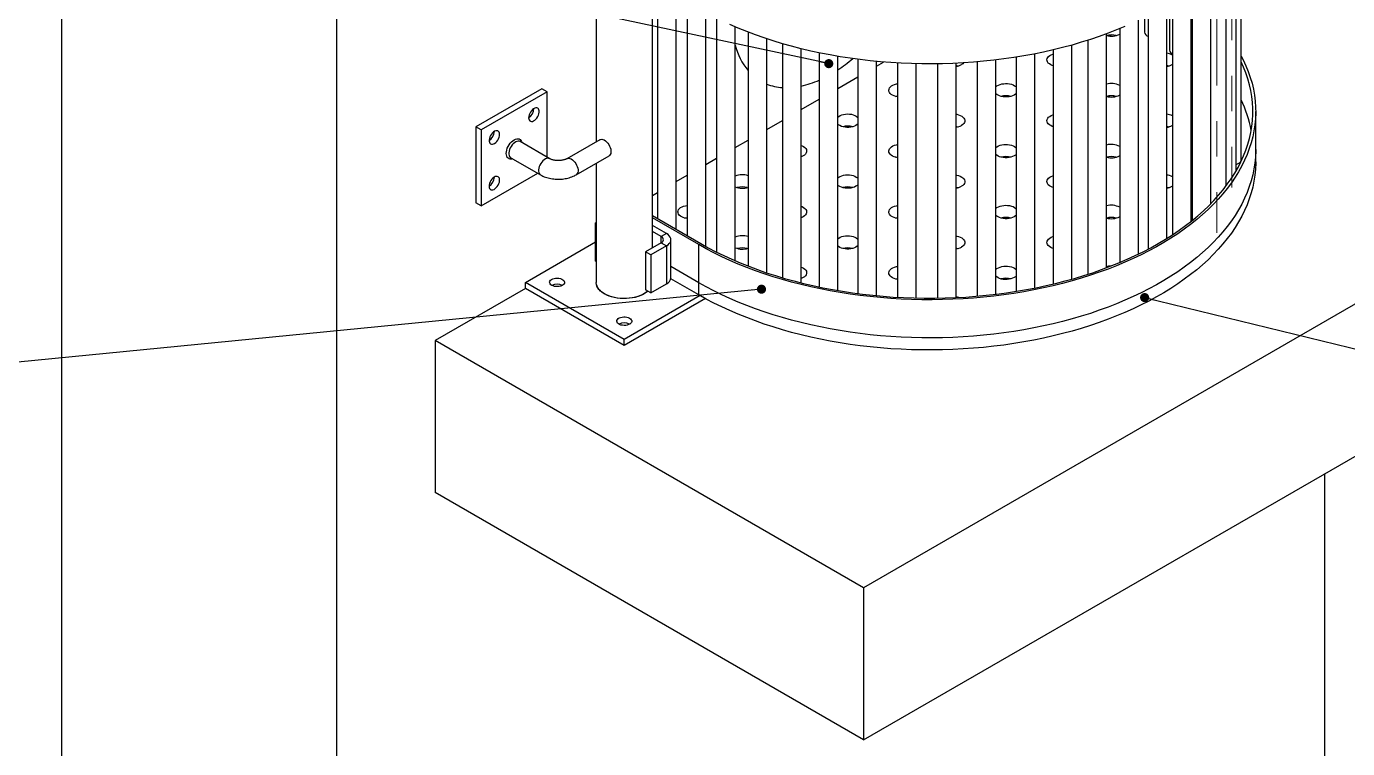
# Model space of a CAD drawing. Header units: millimetres. Extents: x 15 to 1274, y -314 to 292.
# Drawn here: x 117.5 to 212, y 101.3 to 153 of the extents above; entities that cross this region are included whole.
import ezdxf

# ---------------------------------------------------------------- set-up
doc = ezdxf.new("R2010")
doc.units = ezdxf.units.MM
doc.linetypes.add('CENTERX2', pattern=[20.32, 12.7, -2.54, 2.54, -2.54])
doc.layers.add('BOLD', color=7, linetype='Continuous', lineweight=25)
doc.dimstyles.new('SLDDIMSTYLE0', dxfattribs={"dimtxt": 0.18, "dimasz": 0.651282, "dimexe": 0, "dimexo": 0.0625, "dimgap": 0, "dimtad": 0, "dimtih": 1, "dimtoh": 1, "dimdec": 0, "dimrnd": 1e-09, "dimzin": 0, "dimdsep": 46, "dimtxsty": 'Standard', "dimblk1": 'DOT', "dimblk2": 'DOT', "dimsah": 1, "dimcen": 0.09, "dimadec": 0, "dimazin": 0, "dimtfac": 0.651282, "dimtdec": 0, "dimtofl": 0, "dimtmove": 0, "dimatfit": 3, "dimldrblk": 'DOT', "dimfxl": 1, "dimfrac": 2, "dimtolj": 1, "dimtzin": 0, "dimarcsym": 0})

# ---------------------------------------------------------------- blocks, each defined once
blk = doc.blocks.new('_Dot')
at = {"color": 0, "linetype": 'ByBlock', "lineweight": -2}
blk.add_line((-0.5, 0), (-1, 0), dxfattribs=at)
at = {"color": 0, "linetype": 'ByBlock', "const_width": 0.5}
blk.add_lwpolyline([(-0.25, 0, 1), (0.25, 0, 1)], format="xyb", close=True, dxfattribs=at)

msp = doc.modelspace()

# ---------------------------------------------------------------- linework, layer by layer
at = {"color": 7, "linetype": 'Continuous', "lineweight": 25}
for p, q in [((120.029, 205.84), (120.029, 69.75)), ((139.686, 194.492), (139.686, 58.402)), ((158.27, 170.428), (158.27, 144.75)), ((204.41, 143.469), (204.41, 159.818)), ((204.056, 142.684), (204.056, 159.207)), ((203.33, 141.59), (203.33, 158.182)), ((202.244, 140.333), (202.244, 156.977)), ((163.994, 138.486), (163.994, 155.197)), ((200.818, 139.055), (200.818, 155.735)), ((200.911, 155.807), (200.911, 139.129)), ((162.29, 137.156), (162.29, 154.14)), ((162.661, 154.354), (162.661, 139.255)), ((164.782, 154.743), (164.782, 138.031)), ((199.077, 137.832), (199.077, 154.539)), ((199.278, 154.663), (199.278, 151.295)), ((199.485, 154.795), (199.485, 138.093)), ((166.115, 137.265), (166.115, 153.981)), ((166.887, 153.58), (166.887, 136.858)), ((197.05, 136.715), (197.05, 153.439)), ((197.498, 153.66), (197.498, 152.591)), ((197.743, 153.786), (197.743, 137.067)), ((168.22, 136.234), (168.22, 152.965)), ((169.131, 152.594), (169.131, 135.858)), ((194.774, 135.735), (194.774, 152.473)), ((194.98, 152.39), (195.126, 152.306)), ((195.717, 152.843), (195.717, 136.111)), ((170.465, 135.374), (170.465, 152.115)), ((171.592, 151.764), (171.592, 135.018)), ((172.925, 134.656), (172.925, 151.405)), ((190.954, 151.322), (190.954, 134.571)), ((192.288, 134.919), (192.288, 151.665)), ((193.44, 152.011), (193.44, 135.268)), ((174.224, 151.11), (174.224, 134.358)), ((175.558, 134.105), (175.558, 150.86)), ((176.983, 150.647), (176.983, 133.89)), ((178.317, 133.738), (178.317, 150.497)), ((178.317, 150.163), (178.818, 150.452)), ((179.82, 150.382), (179.82, 133.623)), ((181.154, 133.569), (181.154, 150.328)), ((182.686, 150.321), (182.686, 133.561)), ((184.019, 133.603), (184.019, 150.362)), ((185.529, 150.462), (185.529, 133.704)), ((186.863, 133.842), (186.863, 150.599)), ((188.302, 150.8), (188.302, 134.044)), ((189.635, 134.283), (189.635, 151.036)), ((175.558, 148.57), (176.983, 149.393)), ((154.38, 148.538), (149.666, 145.817)), ((154.757, 148.32), (154.38, 148.538)), ((154.757, 148.32), (150.043, 145.599)), ((154.757, 143.647), (154.757, 148.32)), ((172.925, 147.05), (174.224, 147.8)), ((195.717, 148.098), (195.708, 148.093)), ((205.446, 144.19), (205.446, 146.912)), ((150.043, 145.599), (149.666, 145.817)), ((149.666, 145.817), (149.666, 140.373)), ((150.043, 145.599), (150.043, 140.156)), ((170.465, 145.63), (171.592, 146.281)), ((154.949, 143.536), (152.828, 144.761)), ((158.525, 144.897), (156.168, 143.536)), ((168.22, 144.334), (169.131, 144.86)), ((233.967, 145.496), (177.399, 112.84)), ((156.835, 142.382), (159.192, 143.742)), ((195.717, 143.744), (195.708, 143.739)), ((205.446, 143.319), (205.446, 144.19)), ((152.161, 143.606), (154.282, 142.382)), ((158.27, 143.21), (158.27, 134.688)), ((166.115, 143.119), (166.887, 143.564)), ((150.043, 140.156), (154.091, 142.492)), ((163.994, 141.895), (164.782, 142.349)), ((162.29, 140.911), (162.661, 141.125)), ((150.043, 140.156), (149.666, 140.373)), ((158.212, 138.938), (158.27, 138.971)), ((158.212, 138.938), (158.27, 138.905)), ((158.212, 136.217), (158.212, 138.938)), ((162.29, 139.469), (165.755, 137.469)), ((165.613, 137.387), (162.29, 139.306)), ((195.717, 139.389), (195.708, 139.384)), ((163.304, 138.176), (162.29, 138.762)), ((162.926, 137.959), (162.29, 138.326)), ((163.304, 138.176), (162.926, 137.959)), ((153.208, 134.688), (158.212, 137.577)), ((162.926, 137.523), (161.795, 136.87)), ((163.304, 137.305), (162.172, 136.652)), ((162.926, 137.523), (163.304, 137.305)), ((163.304, 137.305), (163.304, 134.584)), ((163.616, 135.019), (163.616, 137.741)), ((165.613, 134.665), (165.613, 137.387)), ((158.212, 136.217), (158.27, 136.184)), ((162.172, 136.652), (161.795, 136.87)), ((161.795, 136.87), (161.795, 134.148)), ((162.172, 136.652), (162.172, 133.931)), ((165.613, 134.665), (163.616, 135.819)), ((153.208, 134.253), (146.757, 130.529)), ((153.208, 134.253), (153.208, 134.688)), ((160.28, 130.606), (153.208, 134.688)), ((160.28, 130.171), (153.208, 134.253)), ((162.172, 133.931), (163.304, 134.584)), ((165.613, 133.794), (163.61, 134.951)), ((165.613, 133.794), (165.613, 134.665)), ((177.399, 101.953), (233.967, 134.609)), ((165.708, 133.74), (160.28, 130.606)), ((166.092, 133.526), (160.28, 130.171)), ((162.172, 133.931), (161.795, 134.148)), ((146.757, 130.529), (146.757, 119.642)), ((177.399, 112.84), (146.757, 130.529)), ((160.28, 130.171), (160.28, 130.606)), ((210.397, 99.222), (210.397, 121.002)), ((177.399, 101.953), (146.757, 119.642)), ((177.399, 112.84), (177.399, 101.953))]:
    msp.add_line(p, q, dxfattribs=at)
at = {"color": 8, "linetype": 'Continuous', "lineweight": 25}
msp.add_line((162.926, 137.523), (162.926, 137.959), dxfattribs=at)
at = {"color": 7, "linetype": 'Continuous', "lineweight": 25, "flags": 128}
for points in [[(196.096, 153.004), (195.496, 152.753), (194.883, 152.514), (194.257, 152.285), (193.619, 152.069), (192.969, 151.864), (192.308, 151.671), (191.637, 151.49), (190.956, 151.322), (190.267, 151.166), (189.569, 151.023), (188.864, 150.893), (188.152, 150.776), (187.434, 150.672), (186.71, 150.581), (185.982, 150.504), (185.25, 150.439), (184.515, 150.389), (183.777, 150.351), (183.038, 150.328), (182.298, 150.318), (181.557, 150.321), (180.818, 150.338), (180.079, 150.368), (179.343, 150.412), (178.609, 150.47), (177.879, 150.541), (177.153, 150.625), (176.432, 150.722), (175.717, 150.833), (175.008, 150.957), (174.306, 151.093), (173.613, 151.243), (172.927, 151.405), (172.252, 151.579), (171.586, 151.766), (170.93, 151.965), (170.286, 152.176), (169.654, 152.398), (169.034, 152.632), (168.428, 152.877), (167.835, 153.133)], [(204.41, 150.881), (204.552, 150.604), (204.744, 150.191), (204.913, 149.775), (205.059, 149.356), (205.181, 148.935), (205.281, 148.511), (205.357, 148.086), (205.41, 147.66), (205.439, 147.233), (205.445, 146.805), (205.428, 146.378), (205.387, 145.951), (205.322, 145.525), (205.234, 145.101), (205.123, 144.678), (204.989, 144.258), (204.831, 143.84), (204.651, 143.426), (204.448, 143.015), (204.223, 142.607), (203.975, 142.205), (203.705, 141.807), (203.414, 141.414), (203.101, 141.026), (202.767, 140.645), (202.412, 140.27), (202.037, 139.901), (201.641, 139.54), (201.226, 139.186), (200.792, 138.84), (200.339, 138.502), (199.867, 138.172), (199.378, 137.851), (198.872, 137.54), (198.348, 137.237), (197.808, 136.945), (197.252, 136.662), (196.681, 136.39), (196.096, 136.129), (195.496, 135.878), (194.883, 135.638), (194.257, 135.41), (193.619, 135.194), (192.969, 134.989), (192.308, 134.796), (191.637, 134.615), (190.956, 134.447), (190.267, 134.291), (189.569, 134.148), (188.864, 134.018), (188.152, 133.901), (187.434, 133.797), (186.71, 133.706), (185.982, 133.628), (185.25, 133.564), (184.515, 133.514), (183.777, 133.476), (183.038, 133.453), (182.298, 133.442), (181.557, 133.446), (180.818, 133.463), (180.079, 133.493), (179.343, 133.537), (178.609, 133.595), (177.879, 133.666), (177.153, 133.75), (176.432, 133.847), (175.717, 133.958), (175.008, 134.082), (174.306, 134.218), (173.613, 134.368), (172.927, 134.53), (172.252, 134.704), (171.586, 134.891), (170.93, 135.09), (170.286, 135.3), (169.654, 135.523), (169.034, 135.757), (168.428, 136.002), (167.835, 136.258), (167.257, 136.525), (166.693, 136.802), (166.145, 137.09), (165.613, 137.387)], [(165.755, 137.469), (166.288, 137.171), (166.837, 136.883), (167.401, 136.606), (167.981, 136.339), (168.575, 136.083), (169.183, 135.838), (169.805, 135.604), (170.439, 135.382), (171.085, 135.172), (171.743, 134.974), (172.411, 134.789), (173.089, 134.615), (173.776, 134.455), (174.472, 134.307), (175.176, 134.172), (175.887, 134.05), (176.604, 133.942), (177.327, 133.846), (178.055, 133.764), (178.787, 133.696), (179.523, 133.641), (180.261, 133.6), (181.001, 133.573), (181.742, 133.559), (182.483, 133.559), (183.225, 133.573), (183.965, 133.6), (184.703, 133.641), (185.438, 133.696), (186.17, 133.764), (186.898, 133.846), (187.621, 133.942), (188.338, 134.05), (189.049, 134.172), (189.753, 134.307), (190.449, 134.455), (191.136, 134.615), (191.814, 134.789), (192.483, 134.974), (193.14, 135.172), (193.786, 135.382), (194.42, 135.604), (195.042, 135.838), (195.65, 136.083), (196.244, 136.339), (196.824, 136.606), (197.389, 136.883), (197.938, 137.171), (198.47, 137.469), (198.986, 137.776), (199.485, 138.093), (199.966, 138.419), (200.428, 138.754), (200.871, 139.097), (201.296, 139.448), (201.7, 139.807), (202.085, 140.173), (202.449, 140.546), (202.792, 140.926), (203.113, 141.311), (203.413, 141.703), (203.692, 142.099), (203.948, 142.501), (204.181, 142.908), (204.392, 143.318), (204.581, 143.732), (204.746, 144.149), (204.887, 144.57), (205.006, 144.992), (205.101, 145.417), (205.172, 145.843), (205.219, 146.27), (205.243, 146.698), (205.243, 147.126), (205.219, 147.554), (205.172, 147.981), (205.101, 148.407), (205.006, 148.832), (204.887, 149.254), (204.746, 149.675), (204.581, 150.092), (204.41, 150.47)], [(184.547, 150.391), (184.486, 150.332), (184.394, 150.27)], [(190.954, 150.186), (190.896, 150.206), (190.784, 150.256), (190.688, 150.316), (190.612, 150.384), (190.556, 150.459), (190.523, 150.539), (190.514, 150.62), (190.529, 150.701), (190.568, 150.78), (190.629, 150.853), (190.711, 150.92), (190.81, 150.978), (190.926, 151.025), (190.954, 151.034)], [(184.019, 150.204), (184.066, 150.196), (184.159, 150.174)], [(199.077, 150.208), (199.151, 150.196), (199.244, 150.174)], [(179.82, 147.968), (179.707, 147.99), (179.582, 148.029), (179.47, 148.079), (179.375, 148.139), (179.298, 148.207), (179.242, 148.282), (179.21, 148.362), (179.201, 148.443), (179.216, 148.524), (179.254, 148.603), (179.315, 148.676), (179.397, 148.743), (179.497, 148.801), (179.612, 148.848), (179.74, 148.883), (179.82, 148.898)], [(186.863, 148.681), (186.939, 148.743), (187.039, 148.801), (187.155, 148.848), (187.282, 148.883), (187.418, 148.905), (187.559, 148.914), (187.7, 148.909), (187.837, 148.89), (187.967, 148.858), (188.086, 148.814), (188.19, 148.758), (188.277, 148.694), (188.302, 148.67)], [(179.68, 147.997), (179.74, 148.012), (179.82, 148.027)], [(188.166, 148.093), (188.058, 148.04), (187.936, 147.999), (187.803, 147.97), (187.665, 147.955), (187.523, 147.953), (187.384, 147.965), (187.249, 147.99), (187.125, 148.029), (187.013, 148.079), (186.917, 148.139), (186.863, 148.184)], [(188.302, 148.196), (188.257, 148.155), (188.166, 148.093)], [(153.437, 146.47), (153.446, 146.381), (153.472, 146.307), (153.514, 146.251), (153.57, 146.215), (153.638, 146.201), (153.713, 146.21), (153.794, 146.241), (153.875, 146.293), (153.954, 146.363), (154.026, 146.449), (154.088, 146.546), (154.137, 146.65), (154.172, 146.755), (154.189, 146.857), (154.189, 146.951), (154.172, 147.033), (154.137, 147.099), (154.088, 147.145), (154.026, 147.17), (153.954, 147.173), (153.875, 147.152), (153.794, 147.111), (153.713, 147.049), (153.638, 146.97), (153.57, 146.878), (153.514, 146.778), (153.472, 146.673), (153.446, 146.568), (153.437, 146.47)], [(175.558, 146.512), (175.626, 146.566), (175.726, 146.624), (175.841, 146.671), (175.968, 146.706), (176.104, 146.728), (176.245, 146.737), (176.386, 146.732), (176.524, 146.713), (176.654, 146.681), (176.772, 146.636), (176.876, 146.581), (176.963, 146.517), (176.983, 146.497)], [(184.019, 146.721), (184.066, 146.713), (184.196, 146.681), (184.315, 146.636), (184.419, 146.581), (184.505, 146.517), (184.572, 146.445), (184.616, 146.367), (184.637, 146.286), (184.634, 146.205), (184.607, 146.125), (184.557, 146.048), (184.486, 145.978), (184.394, 145.916)], [(190.954, 145.832), (190.896, 145.852), (190.784, 145.901), (190.688, 145.962), (190.612, 146.03), (190.556, 146.105), (190.523, 146.185), (190.514, 146.266), (190.529, 146.347), (190.568, 146.426), (190.629, 146.499), (190.711, 146.566), (190.81, 146.624), (190.926, 146.671), (190.954, 146.68)], [(151.363, 145.272), (151.354, 145.361), (151.328, 145.435), (151.286, 145.492), (151.23, 145.528), (151.162, 145.541), (151.087, 145.533), (151.006, 145.501), (150.925, 145.449), (150.846, 145.379), (150.774, 145.293), (150.712, 145.196), (150.663, 145.093), (150.628, 144.987), (150.611, 144.885), (150.611, 144.791), (150.628, 144.709), (150.663, 144.644), (150.712, 144.597), (150.774, 144.572), (150.846, 144.57), (150.925, 144.59), (151.006, 144.632), (151.087, 144.693), (151.162, 144.772), (151.23, 144.864), (151.286, 144.964), (151.328, 145.069), (151.354, 145.174), (151.363, 145.272)], [(176.852, 145.916), (176.744, 145.863), (176.622, 145.822), (176.49, 145.793), (176.351, 145.777), (176.21, 145.776), (176.07, 145.788), (175.936, 145.813), (175.811, 145.852), (175.699, 145.901), (175.603, 145.962), (175.558, 145.999)], [(176.983, 146.014), (176.943, 145.978), (176.852, 145.916)], [(184.019, 145.85), (184.066, 145.842), (184.159, 145.82)], [(199.077, 145.854), (199.151, 145.842), (199.244, 145.82)], [(158.525, 144.897), (158.585, 144.921), (158.662, 144.928), (158.747, 144.913), (158.836, 144.876), (158.925, 144.82), (159.012, 144.745), (159.094, 144.655), (159.167, 144.553), (159.229, 144.442), (159.277, 144.327), (159.311, 144.212), (159.328, 144.1), (159.328, 143.997), (159.311, 143.905), (159.277, 143.828), (159.229, 143.769), (159.192, 143.742)], [(205.446, 144.19), (205.445, 144.083), (205.428, 143.656), (205.387, 143.229), (205.322, 142.803), (205.234, 142.379), (205.123, 141.956), (204.989, 141.536), (204.831, 141.118), (204.651, 140.704), (204.448, 140.293), (204.223, 139.886), (203.975, 139.483), (203.705, 139.085), (203.414, 138.692), (203.101, 138.305), (202.767, 137.923), (202.412, 137.548), (202.037, 137.179), (201.641, 136.818), (201.226, 136.464), (200.792, 136.118), (200.339, 135.78), (199.867, 135.45), (199.378, 135.129), (198.872, 134.818), (198.348, 134.516), (197.808, 134.223), (197.252, 133.941), (196.681, 133.668), (196.096, 133.407), (195.496, 133.156), (194.883, 132.917), (194.257, 132.688), (193.619, 132.472), (192.969, 132.267), (192.308, 132.074), (191.637, 131.893), (190.956, 131.725), (190.267, 131.569), (189.569, 131.426), (188.864, 131.296), (188.152, 131.179), (187.434, 131.075), (186.71, 130.984), (185.982, 130.907), (185.25, 130.842), (184.515, 130.792), (183.777, 130.754), (183.038, 130.731), (182.298, 130.721), (181.557, 130.724), (180.818, 130.741), (180.079, 130.771), (179.343, 130.815), (178.609, 130.873), (177.879, 130.944), (177.153, 131.028), (176.432, 131.125), (175.717, 131.236), (175.008, 131.36), (174.306, 131.496), (173.613, 131.646), (172.927, 131.808), (172.252, 131.982), (171.586, 132.169), (170.93, 132.368), (170.286, 132.579), (169.654, 132.801), (169.034, 133.035), (168.428, 133.28), (167.835, 133.536), (167.257, 133.803), (166.693, 134.08), (166.145, 134.368), (165.613, 134.665)], [(205.446, 144.19), (205.445, 144.083), (205.428, 143.656), (205.387, 143.229), (205.322, 142.803), (205.234, 142.379), (205.123, 141.956), (204.989, 141.536), (204.831, 141.118), (204.651, 140.704), (204.448, 140.293), (204.223, 139.886), (203.975, 139.483), (203.705, 139.085), (203.414, 138.692), (203.101, 138.305), (202.767, 137.923), (202.412, 137.548), (202.037, 137.179), (201.641, 136.818), (201.226, 136.464), (200.792, 136.118), (200.339, 135.78), (199.867, 135.45), (199.378, 135.129), (198.872, 134.818), (198.348, 134.516), (197.808, 134.223), (197.252, 133.941), (196.681, 133.668), (196.096, 133.407), (195.496, 133.156), (194.883, 132.917), (194.257, 132.688), (193.619, 132.472), (192.969, 132.267), (192.308, 132.074), (191.637, 131.893), (190.956, 131.725), (190.267, 131.569), (189.569, 131.426), (188.864, 131.296), (188.152, 131.179), (187.434, 131.075), (186.71, 130.984), (185.982, 130.907), (185.25, 130.842), (184.515, 130.792), (183.777, 130.754), (183.038, 130.731), (182.298, 130.721), (181.557, 130.724), (180.818, 130.741), (180.079, 130.771), (179.343, 130.815), (178.609, 130.873), (177.879, 130.944), (177.153, 131.028), (176.432, 131.125), (175.717, 131.236), (175.008, 131.36), (174.306, 131.496), (173.613, 131.646), (172.927, 131.808), (172.252, 131.982), (171.586, 132.169), (170.93, 132.368), (170.286, 132.579), (169.654, 132.801), (169.034, 133.035), (168.428, 133.28), (167.835, 133.536), (167.257, 133.803), (166.693, 134.08), (166.145, 134.368), (165.613, 134.665)], [(172.925, 144.49), (173.001, 144.459), (173.105, 144.404), (173.192, 144.34), (173.258, 144.268), (173.302, 144.19), (173.323, 144.109), (173.32, 144.028), (173.293, 143.948), (173.243, 143.871), (173.172, 143.801), (173.081, 143.739)], [(173.081, 143.739), (172.973, 143.686), (172.925, 143.668)], [(179.82, 143.614), (179.707, 143.636), (179.582, 143.675), (179.47, 143.724), (179.375, 143.784), (179.298, 143.853), (179.242, 143.928), (179.21, 144.007), (179.201, 144.089), (179.216, 144.17), (179.254, 144.249), (179.315, 144.322), (179.397, 144.389), (179.497, 144.446), (179.612, 144.494), (179.74, 144.529), (179.82, 144.544)], [(179.68, 143.643), (179.74, 143.658), (179.82, 143.673)], [(186.863, 144.327), (186.939, 144.389), (187.039, 144.446), (187.155, 144.494), (187.282, 144.529), (187.418, 144.551), (187.559, 144.56), (187.7, 144.554), (187.837, 144.536), (187.967, 144.504), (188.086, 144.459), (188.19, 144.404), (188.277, 144.34), (188.302, 144.316)], [(188.166, 143.739), (188.058, 143.686), (187.936, 143.645), (187.803, 143.616), (187.665, 143.6), (187.523, 143.599), (187.384, 143.611), (187.249, 143.636), (187.125, 143.675), (187.013, 143.724), (186.917, 143.784), (186.863, 143.83)], [(188.302, 143.842), (188.257, 143.801), (188.166, 143.739)], [(205.446, 143.319), (205.445, 143.212), (205.428, 142.785), (205.387, 142.358), (205.322, 141.932), (205.234, 141.508), (205.123, 141.085), (204.989, 140.665), (204.831, 140.247), (204.651, 139.833), (204.448, 139.422), (204.223, 139.015), (203.975, 138.612), (203.705, 138.214), (203.414, 137.821), (203.101, 137.434), (202.767, 137.052), (202.412, 136.677), (202.037, 136.308), (201.641, 135.947), (201.226, 135.593), (200.792, 135.247), (200.339, 134.909), (199.867, 134.579), (199.378, 134.258), (198.872, 133.947), (198.348, 133.645), (197.808, 133.352), (197.252, 133.07), (196.681, 132.797), (196.096, 132.536), (195.496, 132.285), (194.883, 132.046), (194.257, 131.817), (193.619, 131.601), (192.969, 131.396), (192.308, 131.203), (191.637, 131.022), (190.956, 130.854), (190.267, 130.698), (189.569, 130.555), (188.864, 130.425), (188.152, 130.308), (187.434, 130.204), (186.71, 130.113), (185.982, 130.036), (185.25, 129.971), (184.515, 129.921), (183.777, 129.883), (183.038, 129.86), (182.298, 129.85), (181.557, 129.853), (180.818, 129.87), (180.079, 129.9), (179.343, 129.944), (178.609, 130.002), (177.879, 130.073), (177.153, 130.157), (176.432, 130.254), (175.717, 130.365), (175.008, 130.489), (174.306, 130.625), (173.613, 130.775), (172.927, 130.937), (172.252, 131.111), (171.586, 131.298), (170.93, 131.497), (170.286, 131.708), (169.654, 131.93), (169.034, 132.164), (168.428, 132.409), (167.835, 132.665), (167.257, 132.932), (166.693, 133.21), (166.145, 133.497), (165.613, 133.794)], [(204.056, 143.129), (204.153, 143.166), (204.245, 143.216), (204.319, 143.275), (204.372, 143.342), (204.403, 143.413), (204.41, 143.469)], [(150.609, 141.571), (150.617, 141.482), (150.644, 141.408), (150.686, 141.352), (150.742, 141.316), (150.809, 141.302), (150.885, 141.311), (150.965, 141.342), (151.047, 141.394), (151.125, 141.465), (151.197, 141.55), (151.26, 141.647), (151.309, 141.751), (151.343, 141.856), (151.361, 141.958), (151.361, 142.052), (151.343, 142.134), (151.309, 142.2), (151.26, 142.246), (151.197, 142.271), (151.125, 142.274), (151.047, 142.253), (150.965, 142.212), (150.885, 142.15), (150.809, 142.071), (150.742, 141.979), (150.686, 141.879), (150.644, 141.774), (150.617, 141.669), (150.609, 141.571)], [(175.558, 142.158), (175.626, 142.212), (175.726, 142.269), (175.841, 142.317), (175.968, 142.352), (176.104, 142.374), (176.245, 142.383), (176.386, 142.377), (176.524, 142.359), (176.654, 142.326), (176.772, 142.282), (176.876, 142.227), (176.963, 142.162), (176.983, 142.143)], [(184.019, 142.367), (184.066, 142.359), (184.196, 142.326), (184.315, 142.282), (184.419, 142.227), (184.505, 142.162), (184.572, 142.09), (184.616, 142.013), (184.637, 141.932), (184.634, 141.851), (184.607, 141.771), (184.557, 141.694), (184.486, 141.624), (184.394, 141.561)], [(190.954, 141.478), (190.896, 141.497), (190.784, 141.547), (190.688, 141.607), (190.612, 141.676), (190.556, 141.751), (190.523, 141.83), (190.514, 141.912), (190.529, 141.993), (190.568, 142.071), (190.629, 142.145), (190.711, 142.212), (190.81, 142.269), (190.926, 142.317), (190.954, 142.326)], [(176.852, 141.561), (176.744, 141.509), (176.622, 141.468), (176.49, 141.439), (176.351, 141.423), (176.21, 141.422), (176.07, 141.434), (175.936, 141.459), (175.811, 141.497), (175.699, 141.547), (175.603, 141.607), (175.558, 141.645)], [(176.983, 141.66), (176.943, 141.624), (176.852, 141.561)], [(184.019, 141.496), (184.066, 141.488), (184.159, 141.466)], [(199.077, 141.5), (199.151, 141.488), (199.244, 141.466)], [(164.782, 139.253), (164.756, 139.257), (164.622, 139.282), (164.497, 139.32), (164.385, 139.37), (164.29, 139.43), (164.213, 139.499), (164.158, 139.574), (164.125, 139.653), (164.116, 139.735), (164.131, 139.816), (164.169, 139.894), (164.23, 139.968), (164.312, 140.035), (164.412, 140.092), (164.527, 140.139), (164.655, 140.175), (164.782, 140.196)], [(172.925, 140.135), (173.001, 140.105), (173.105, 140.05), (173.192, 139.985), (173.258, 139.913), (173.302, 139.836), (173.323, 139.755), (173.32, 139.674), (173.293, 139.593), (173.243, 139.517), (173.172, 139.447), (173.081, 139.384)], [(179.82, 139.26), (179.707, 139.282), (179.582, 139.32), (179.47, 139.37), (179.375, 139.43), (179.298, 139.499), (179.242, 139.574), (179.21, 139.653), (179.201, 139.735), (179.216, 139.816), (179.254, 139.894), (179.315, 139.968), (179.397, 140.035), (179.497, 140.092), (179.612, 140.139), (179.74, 140.175), (179.82, 140.19)], [(186.863, 139.973), (186.939, 140.035), (187.039, 140.092), (187.155, 140.139), (187.282, 140.175), (187.418, 140.197), (187.559, 140.205), (187.7, 140.2), (187.837, 140.181), (187.967, 140.149), (188.086, 140.105), (188.19, 140.05), (188.277, 139.985), (188.302, 139.961)], [(164.595, 139.289), (164.655, 139.304), (164.782, 139.325)], [(173.081, 139.384), (172.973, 139.332), (172.925, 139.314)], [(179.68, 139.289), (179.74, 139.304), (179.82, 139.319)], [(188.166, 139.384), (188.058, 139.332), (187.936, 139.29), (187.803, 139.262), (187.665, 139.246), (187.523, 139.244), (187.384, 139.257), (187.249, 139.282), (187.125, 139.32), (187.013, 139.37), (186.917, 139.43), (186.863, 139.476)], [(188.302, 139.488), (188.257, 139.447), (188.166, 139.384)], [(163.304, 137.305), (163.412, 137.379), (163.5, 137.461), (163.564, 137.551), (163.603, 137.645), (163.616, 137.741), (163.603, 137.837), (163.564, 137.931), (163.5, 138.02), (163.412, 138.103), (163.304, 138.176)], [(175.558, 137.804), (175.626, 137.858), (175.726, 137.915), (175.841, 137.962), (175.968, 137.998), (176.104, 138.02), (176.245, 138.028), (176.386, 138.023), (176.524, 138.004), (176.654, 137.972), (176.772, 137.928), (176.876, 137.873), (176.963, 137.808), (176.983, 137.789)], [(184.019, 138.012), (184.066, 138.004), (184.196, 137.972), (184.315, 137.928), (184.419, 137.873), (184.505, 137.808), (184.572, 137.736), (184.616, 137.659), (184.637, 137.578), (184.634, 137.496), (184.607, 137.416), (184.557, 137.34), (184.486, 137.27), (184.394, 137.207)], [(176.852, 137.207), (176.744, 137.155), (176.622, 137.113), (176.49, 137.085), (176.351, 137.069), (176.21, 137.067), (176.07, 137.079), (175.936, 137.105), (175.811, 137.143), (175.699, 137.193), (175.603, 137.253), (175.558, 137.291)], [(176.983, 137.306), (176.943, 137.27), (176.852, 137.207)], [(184.019, 137.141), (184.066, 137.133), (184.159, 137.112)], [(190.954, 137.123), (190.896, 137.143), (190.784, 137.193), (190.688, 137.253), (190.612, 137.322), (190.556, 137.397), (190.523, 137.476), (190.514, 137.558), (190.529, 137.639), (190.568, 137.717), (190.629, 137.791), (190.711, 137.858), (190.81, 137.915), (190.926, 137.962), (190.954, 137.972)], [(172.925, 135.781), (173.001, 135.751), (173.105, 135.696), (173.192, 135.631), (173.258, 135.559), (173.302, 135.482), (173.323, 135.401), (173.32, 135.319), (173.293, 135.239), (173.243, 135.163), (173.172, 135.093), (173.081, 135.03)], [(179.82, 134.905), (179.707, 134.928), (179.582, 134.966), (179.47, 135.016), (179.375, 135.076), (179.298, 135.145), (179.242, 135.22), (179.21, 135.299), (179.201, 135.381), (179.216, 135.462), (179.254, 135.54), (179.315, 135.614), (179.397, 135.68), (179.497, 135.738), (179.612, 135.785), (179.74, 135.82), (179.82, 135.835)], [(186.863, 135.619), (186.939, 135.68), (187.039, 135.738), (187.155, 135.785), (187.282, 135.82), (187.418, 135.843), (187.559, 135.851), (187.7, 135.846), (187.837, 135.827), (187.967, 135.795), (188.086, 135.751), (188.19, 135.696), (188.277, 135.631), (188.302, 135.607)], [(155.094, 134.471), (155.022, 134.523), (154.971, 134.582), (154.943, 134.647), (154.94, 134.713), (154.961, 134.779), (155.007, 134.84), (155.074, 134.894), (155.16, 134.938), (155.26, 134.971), (155.371, 134.991), (155.486, 134.996), (155.6, 134.987), (155.708, 134.964), (155.805, 134.928), (155.887, 134.881), (155.949, 134.825), (155.989, 134.763), (156.004, 134.697), (155.995, 134.63), (155.961, 134.567), (155.904, 134.509), (155.827, 134.459), (155.734, 134.42), (155.628, 134.394), (155.515, 134.382), (155.399, 134.383), (155.287, 134.399), (155.184, 134.429), (155.094, 134.471)], [(161.961, 134.053), (161.898, 134.001), (161.76, 133.904), (161.605, 133.816), (161.433, 133.738), (161.249, 133.672), (161.053, 133.617), (160.847, 133.575), (160.636, 133.546), (160.42, 133.531), (160.202, 133.529), (159.985, 133.541), (159.772, 133.566), (159.565, 133.604), (159.366, 133.655), (159.178, 133.718), (159.002, 133.792), (158.842, 133.877), (158.699, 133.972), (158.574, 134.075), (158.469, 134.185), (158.385, 134.301), (158.324, 134.421), (158.285, 134.545), (158.27, 134.67), (158.27, 134.688)], [(158.858, 133.868), (158.713, 133.961), (158.586, 134.063), (158.479, 134.173), (158.393, 134.288), (158.329, 134.408), (158.288, 134.532), (158.27, 134.657), (158.27, 134.688)], [(173.081, 135.03), (172.973, 134.978), (172.925, 134.96)], [(179.68, 134.935), (179.74, 134.949), (179.82, 134.964)], [(188.166, 135.03), (188.058, 134.978), (187.936, 134.936), (187.803, 134.907), (187.665, 134.892), (187.523, 134.89), (187.384, 134.902), (187.249, 134.928), (187.125, 134.966), (187.013, 135.016), (186.917, 135.076), (186.863, 135.122)], [(188.302, 135.134), (188.257, 135.093), (188.166, 135.03)], [(161.961, 134.053), (161.912, 134.011), (161.776, 133.914), (161.622, 133.825), (161.452, 133.746), (161.269, 133.678), (161.074, 133.622), (160.87, 133.579), (160.658, 133.549), (160.443, 133.532), (160.225, 133.528), (160.008, 133.539), (159.794, 133.562), (159.586, 133.599), (159.386, 133.649), (159.197, 133.711), (159.02, 133.784), (158.858, 133.868)], [(160.657, 132.13), (160.729, 132.078), (160.78, 132.019), (160.808, 131.954), (160.811, 131.888), (160.789, 131.822), (160.744, 131.761), (160.677, 131.707), (160.591, 131.663), (160.49, 131.63), (160.38, 131.61), (160.265, 131.605), (160.151, 131.614), (160.043, 131.637), (159.945, 131.673), (159.864, 131.72), (159.802, 131.776), (159.762, 131.838), (159.746, 131.904), (159.756, 131.971), (159.79, 132.034), (159.846, 132.092), (159.923, 132.142), (160.017, 132.181), (160.123, 132.207), (160.236, 132.219), (160.352, 132.218), (160.463, 132.202), (160.567, 132.172), (160.657, 132.13)]]:
    msp.add_lwpolyline(points, dxfattribs=at)
at = {"color": 8, "linetype": 'Continuous', "lineweight": 25, "flags": 128}
for points in [[(152.288, 143.533), (152.207, 143.512), (152.117, 143.509), (152.036, 143.528), (151.967, 143.568), (151.91, 143.629), (151.868, 143.708), (151.843, 143.803), (151.834, 143.911), (151.843, 144.03), (151.868, 144.155), (151.91, 144.282), (151.967, 144.408), (152.036, 144.528), (152.117, 144.64), (152.207, 144.74), (152.302, 144.825), (152.4, 144.891), (152.498, 144.938), (152.593, 144.964), (152.683, 144.967), (152.764, 144.948), (152.833, 144.908), (152.89, 144.847), (152.932, 144.768), (152.954, 144.688)], [(152.828, 144.761), (152.768, 144.785), (152.69, 144.792), (152.605, 144.777), (152.517, 144.74), (152.427, 144.684), (152.34, 144.609), (152.259, 144.519), (152.186, 144.417), (152.124, 144.306), (152.075, 144.191), (152.042, 144.076), (152.025, 143.964), (152.025, 143.861), (152.042, 143.769), (152.075, 143.692), (152.124, 143.633), (152.161, 143.606)], [(154.947, 143.537), (154.889, 143.56), (154.811, 143.567), (154.727, 143.552), (154.638, 143.516), (154.549, 143.459), (154.461, 143.384), (154.38, 143.294), (154.307, 143.192), (154.245, 143.082), (154.197, 142.967), (154.163, 142.851), (154.146, 142.74), (154.146, 142.636), (154.163, 142.544), (154.197, 142.468), (154.245, 142.409), (154.282, 142.382)], [(156.17, 143.537), (156.228, 143.56), (156.305, 143.567), (156.39, 143.552), (156.479, 143.516), (156.568, 143.459), (156.655, 143.384), (156.737, 143.294), (156.81, 143.192), (156.872, 143.082), (156.92, 142.967), (156.954, 142.851), (156.971, 142.74), (156.971, 142.636), (156.954, 142.544), (156.92, 142.468), (156.872, 142.409), (156.835, 142.382)]]:
    msp.add_lwpolyline(points, dxfattribs=at)
at = {"color": 7, "linetype": 'Continuous', "lineweight": 25}
for centre, radius, start, end in [((195.115, 153.592), 1.289, 254.21945, 297.81047), ((195.119, 151.018), 1.38, 75.13414, 104.86586), ((197.862, 152.641), 0.367, 187.72947, 251.16334), ((172.738, 152.802), 4.662, 194.22874, 219.30604), ((199.628, 151.338), 0.352, 187.07536, 246.10423), ((169.098, 159.609), 11.663, 303.63207, 310.15951), ((183.861, 151.247), 1.113, 278.15095, 298.62497), ((198.948, 149.982), 1.105, 60.89661, 83.29101), ((198.942, 151.257), 1.124, 276.87785, 298.56523), ((201.165, 150.012), 0.466, 221.9564, 236.98944), ((171.819, 152.275), 3.657, 248.271, 266.43957), ((171.449, 155.362), 6.793, 282.54606, 294.11048), ((195.114, 147.617), 1.3, 62.38201, 105.19227), ((187.576, 146.663), 1.38, 75.13414, 104.86586), ((195.114, 149.259), 1.309, 254.53871, 297.00095), ((195.119, 146.663), 1.38, 75.13414, 104.86586), ((196.743, 144.036), 8.519, 10.24822, 25.83619), ((152.998, 147.158), 0.817, 302.49367, 357.51171), ((198.948, 145.628), 1.105, 60.89661, 83.29101), ((176.263, 144.486), 1.38, 75.13414, 104.86586), ((183.861, 146.893), 1.113, 278.15095, 298.62497), ((198.942, 146.903), 1.124, 276.87785, 298.56523), ((150.171, 145.525), 0.816, 302.46641, 357.53359), ((187.576, 142.309), 1.38, 75.13414, 104.86586), ((195.114, 144.905), 1.309, 254.53871, 297.00095), ((195.119, 142.309), 1.38, 75.13414, 104.86586), ((195.114, 143.262), 1.3, 62.38201, 105.19227), ((150.17, 142.259), 0.817, 302.49367, 357.51171), ((168.722, 141.04), 1.344, 72.28059, 111.95015), ((198.948, 141.273), 1.105, 60.89661, 83.29101), ((168.722, 142.762), 1.342, 248.01968, 287.74959), ((168.72, 140.132), 1.38, 75.13414, 104.86586), ((176.263, 140.132), 1.38, 75.13414, 104.86586), ((183.861, 142.538), 1.113, 278.15095, 298.62497), ((198.942, 142.548), 1.124, 276.87785, 298.56523), ((195.114, 138.908), 1.3, 62.38201, 105.19227), ((187.576, 137.955), 1.38, 75.13414, 104.86586), ((195.114, 140.551), 1.309, 254.53871, 297.00095), ((195.119, 137.955), 1.38, 75.13414, 104.86586), ((168.722, 136.685), 1.344, 72.28059, 111.95015), ((162.844, 137.741), 0.233, 290.78342, 69.21658), ((168.722, 138.407), 1.342, 248.01968, 287.74959), ((168.72, 135.778), 1.38, 75.13414, 104.86586), ((176.263, 135.778), 1.38, 75.13414, 104.86586), ((183.861, 138.184), 1.113, 278.15095, 298.62497), ((195.111, 134.506), 1.345, 91.54864, 104.53265), ((155.471, 133.746), 0.817, 62.50431, 117.49569), ((163.075, 135.078), 0.545, 294.86732, 353.81254), ((187.576, 133.601), 1.38, 75.13414, 104.86586), ((183.835, 132.438), 1.234, 72.15528, 81.44693), ((160.28, 130.971), 0.816, 62.47116, 117.52347)]:
    msp.add_arc(centre, radius, start, end, dxfattribs=at)
for points, knots in [([(156.168, 143.536), (156.158, 143.531), (156.128, 143.514), (156.066, 143.487), (155.979, 143.456), (155.877, 143.431), (155.763, 143.412), (155.643, 143.401), (155.518, 143.399), (155.395, 143.407), (155.276, 143.424), (155.168, 143.448), (155.073, 143.478), (154.999, 143.509), (154.964, 143.528), (154.949, 143.536)], [0, 0, 0, 0, 0.041469, 0.11811, 0.196412, 0.276821, 0.35906, 0.442674, 0.52712, 0.611823, 0.696051, 0.779233, 0.860918, 0.940825, 1, 1, 1, 1]), ([(154.282, 142.382), (154.314, 142.364), (154.401, 142.315), (154.553, 142.248), (154.739, 142.183), (154.933, 142.132), (155.133, 142.095), (155.337, 142.073), (155.543, 142.065), (155.748, 142.071), (155.953, 142.091), (156.154, 142.125), (156.35, 142.175), (156.54, 142.239), (156.702, 142.309), (156.797, 142.361), (156.835, 142.382)], [0, 0, 0, 0, 0.043697, 0.119132, 0.194583, 0.269909, 0.344935, 0.419676, 0.494253, 0.568842, 0.643619, 0.718756, 0.794467, 0.870934, 0.948259, 1, 1, 1, 1])]:
    msp.add_open_spline(points, degree=3, knots=knots, dxfattribs=at)
at = {"layer": 'BOLD', "linetype": 'CENTERX2', "lineweight": 18}
for p, q in [((203.743, 205.349), (203.743, 141.469)), ((202.663, 202.107), (202.663, 138.227))]:
    msp.add_line(p, q, dxfattribs=at)

# ---------------------------------------------------------------- leaders
at = {"layer": 'BOLD'}
for points in [[(174.905, 150.338), (95.132, 167.404)], [(170.094, 134.198), (95.885, 126.931)], [(197.501, 133.6), (255.133, 119.56)]]:
    msp.add_leader(points, dimstyle='SLDDIMSTYLE0', dxfattribs=at)

doc.saveas('drawing.dxf')
